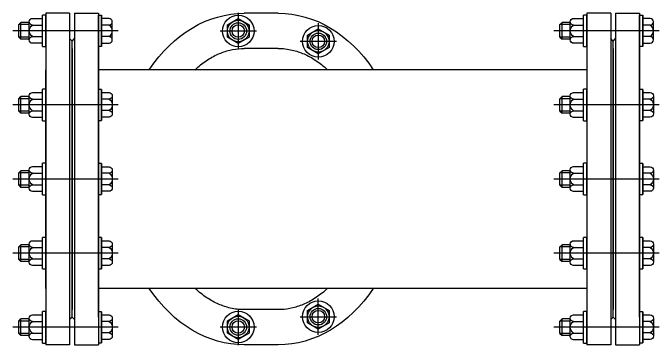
# Model space of a CAD drawing. Header units: millimetres. Extents: x 1218 to 72853, y -34712 to 16286.
# Drawn here: x 60627.2 to 60891.9, y 13498.1 to 13634.3 of the extents above; entities that cross this region are included whole.
import ezdxf

# ---------------------------------------------------------------- set-up
doc = ezdxf.new("R2010")
doc.units = ezdxf.units.MM
doc.styles.get("Standard").update_dxf_attribs({"font": 'arial.ttf'})

# ---------------------------------------------------------------- blocks, each defined once
blk = doc.blocks.new('bulong M20')
for p, q in [((25876.54, -5633.24, 1381.48), (25876.54, -5642.26, 1381.48)), ((25902.63, -5629.26, 1381.48), (25880.45, -5629.26, 1381.48)), ((25906.54, -5642.26, 1381.48), (25906.54, -5633.24, 1381.48)), ((25872.54, -5642.26, 1381.48), (25910.54, -5642.26, 1381.48)), ((25872.54, -5646.26, 1381.48), (25872.54, -5642.26, 1381.48)), ((25910.54, -5642.26, 1381.48), (25872.54, -5642.26, 1381.48)), ((25910.54, -5642.26, 1381.48), (25910.54, -5646.26, 1381.48)), ((25910.54, -5646.26, 1381.48), (25872.54, -5646.26, 1381.48))]:
    blk.add_line(p, q)
at = {"elevation": 1381.48}
for points in [[(25884.54, -5633.24), (25884.54, -5642.26)], [(25898.54, -5633.24), (25898.54, -5642.26)]]:
    blk.add_lwpolyline(points, dxfattribs=at)
for centre, radius, start, end in [((25880.54, -5633.26, 1381.48), 4, 0.24779, 179.75221), ((25891.54, -5637.41, 1381.48), 8.14, 30.73121, 149.26879), ((25902.54, -5633.26, 1381.48), 4, 0.24779, 179.75221)]:
    blk.add_arc(centre, radius, start, end)
blk = doc.blocks.new('dai oc M20')
for p, q in [((25872.54, -5702.26, 1381.48), (25872.54, -5698.26, 1381.48)), ((25872.54, -5698.26, 1381.48), (25910.54, -5698.26, 1381.48)), ((25910.54, -5698.26, 1381.48), (25910.54, -5702.26, 1381.48)), ((25872.54, -5702.26, 1381.48), (25910.54, -5702.26, 1381.48)), ((25876.54, -5702.26, 1381.48), (25876.54, -5714.28, 1381.48)), ((25906.54, -5714.28, 1381.48), (25906.54, -5702.26, 1381.48)), ((25880.45, -5718.26, 1381.48), (25902.63, -5718.26, 1381.48)), ((25881.54, -5718.26, 1381.48), (25881.54, -5728.26, 1381.48)), ((25884.04, -5718.26, 1381.48), (25884.04, -5730.76, 1381.48)), ((25899.04, -5718.26, 1381.48), (25899.04, -5730.76, 1381.48)), ((25901.54, -5718.26, 1381.48), (25901.54, -5728.26, 1381.48)), ((25881.54, -5728.26, 1381.48), (25901.54, -5728.26, 1381.48)), ((25884.04, -5730.76, 1381.48), (25881.54, -5728.26, 1381.48)), ((25884.04, -5730.76, 1381.48), (25899.04, -5730.76, 1381.48)), ((25899.04, -5730.76, 1381.48), (25901.54, -5728.26, 1381.48))]:
    blk.add_line(p, q)
at = {"elevation": 1381.48}
for points in [[(25884.54, -5714.28), (25884.54, -5702.26)], [(25898.54, -5714.28), (25898.54, -5702.26)]]:
    blk.add_lwpolyline(points, dxfattribs=at)
for centre, radius, start, end in [((25880.54, -5714.26, 1381.48), 4, 180.24779, 359.75221), ((25891.54, -5710.12, 1381.48), 8.14, 210.73121, 329.26879), ((25902.54, -5714.26, 1381.48), 4, 180.24779, 359.75221)]:
    blk.add_arc(centre, radius, start, end)
blk = doc.blocks.new('LOCY-FRONT-DN80 PCCC')
for p, q in [((-121.56, 68), (-121.56, -68)), ((-111.82, 68), (-121.56, 68)), ((-111.82, 68), (-111.82, -68)), ((-109.8, 68), (-109.8, -68)), ((-109.8, 68), (-100.07, 68)), ((-100.07, 68), (-100.07, -68)), ((-42.77, 68.13), (-42.77, 53.26)), ((-26.37, 68), (-40.3, 68)), ((100.07, 68), (100.07, -68)), ((109.8, 68), (100.07, 68)), ((109.8, 68), (109.8, -68)), ((111.82, 68), (111.82, -68)), ((111.82, 68), (121.56, 68)), ((121.56, 68), (121.56, -68)), ((-9.96, 63.9), (-9.96, 49.04)), ((-92, 60.78), (-135.05, 60.78)), ((-35.34, 60.69), (-50.2, 60.69)), ((129.62, 60.78), (86.57, 60.78)), ((-110.81, 56.58), (-111.82, 57.59)), ((-110.81, 56.58), (-109.8, 57.59)), ((-110.81, -56.58), (-110.81, 56.58)), ((-110.81, -56.58), (-110.81, 56.58)), ((-100.07, -56.58), (-100.07, 56.58)), ((-2.53, 56.46), (-17.39, 56.46)), ((110.81, 56.58), (109.8, 57.59)), ((110.81, 56.58), (111.82, 57.59)), ((110.81, -56.58), (110.81, 56.58)), ((110.81, -56.58), (110.81, 56.58)), ((121.56, -56.58), (121.56, 56.58)), ((-110.81, 53.56), (-110.81, -53.56)), ((-110.81, 53.56), (-110.81, -53.56)), ((-26.37, 53.56), (-40.3, 53.56)), ((110.81, 53.56), (110.81, -53.56)), ((110.81, 53.56), (110.81, -53.56)), ((-121.56, -44.83), (-121.56, 44.83)), ((-121.56, -44.55), (-121.56, 44.55)), ((100.07, 44.83), (-100.07, 44.83)), ((121.56, 44.83), (121.56, -44.83)), ((121.56, -44.83), (121.56, 44.83)), ((-92, 30.39), (-135.05, 30.39)), ((129.62, 30.39), (86.57, 30.39)), ((-92, 0), (-135.05, 0)), ((129.62, 0), (86.57, 0)), ((-92, -30.39), (-135.05, -30.39)), ((129.62, -30.39), (86.57, -30.39)), ((100.07, -44.83), (-100.07, -44.83)), ((-9.96, -63.9), (-9.96, -49.04)), ((-42.77, -53.24), (-42.77, -68.11)), ((-26.37, -53.56), (-40.3, -53.56)), ((-110.81, -56.58), (-111.82, -57.59)), ((-110.81, -56.58), (-109.8, -57.59)), ((-17.39, -56.46), (-2.53, -56.46)), ((110.81, -56.58), (109.8, -57.59)), ((110.81, -56.58), (111.82, -57.59)), ((-92, -60.78), (-135.05, -60.78)), ((-35.34, -60.69), (-50.2, -60.69)), ((129.62, -60.78), (86.57, -60.78)), ((-111.82, -68), (-121.56, -68)), ((-109.8, -68), (-100.07, -68)), ((-26.37, -68), (-40.3, -68)), ((109.8, -68), (100.07, -68)), ((111.82, -68), (121.56, -68))]:
    blk.add_line(p, q)
for points in [[(-47.19, 63.24), (-42.77, 65.79), (-38.35, 63.24), (-38.35, 58.13), (-42.77, 55.58), (-47.19, 58.13)], [(-14.38, 59.01), (-9.96, 61.57), (-5.54, 59.01), (-5.54, 53.91), (-9.96, 51.36), (-14.38, 53.91)], [(-5.54, -59.01), (-9.96, -61.57), (-14.38, -59.01), (-14.38, -53.91), (-9.96, -51.36), (-5.54, -53.91)], [(-47.19, -58.13), (-42.77, -55.58), (-38.35, -58.13), (-38.35, -63.24), (-42.77, -65.79), (-47.19, -63.24)]]:
    blk.add_lwpolyline(points, close=True)
for centre, radius in [((-42.77, 60.69), 6.47), ((-42.77, 60.69), 4.42), ((-42.77, 60.69), 3.4), ((-42.77, 60.69), 2.55), ((-9.96, 56.46), 6.47), ((-9.96, 56.46), 4.42), ((-9.96, 56.46), 3.4), ((-9.96, 56.46), 2.55), ((-9.96, -56.46), 6.47), ((-9.96, -56.46), 4.42), ((-42.77, -60.69), 6.47), ((-9.96, -56.46), 3.4), ((-9.96, -56.46), 2.55), ((-42.77, -60.69), 4.42), ((-42.77, -60.69), 3.4), ((-42.77, -60.69), 2.55)]:
    blk.add_circle(centre, radius)
at = {"extrusion": (0, 0, -1)}
for centre, start_param, end_param in [((-40.3, 0), -0.850963, 0), ((-26.37, 0), 0, 0.850963), ((-40.3, 0), 3.141593, 3.992556), ((-26.37, 0), 2.29063, 3.141593)]:
    blk.add_ellipse(centre, major_axis=(0, 68), ratio=0.76157, start_param=start_param, end_param=end_param, dxfattribs=at)
for points, knots in [([(-60.49, 44.83), (-59, 46.23), (-57.46, 47.45), (-54.32, 49.57), (-52.72, 50.46), (-49.5, 51.9), (-47.88, 52.45), (-44.67, 53.23), (-43.06, 53.46), (-41.07, 53.55), (-40.68, 53.56), (-40.3, 53.56)], [8.8054826, 8.8054826, 8.8054826, 8.8054826, 8.949668, 8.949668, 9.0962633, 9.0962633, 9.2428587, 9.2428587, 9.389454, 9.389454, 9.424778, 9.424778, 9.424778, 9.424778]), ([(-26.37, 53.56), (-24.46, 53.56), (-22.55, 53.34), (-19.03, 52.53), (-17.42, 52), (-14.2, 50.59), (-12.59, 49.72), (-9.42, 47.62), (-7.86, 46.39), (-6.28, 44.93), (-6.23, 44.88), (-6.18, 44.83)], [3.1415927, 3.1415927, 3.1415927, 3.1415927, 3.3159549, 3.3159549, 3.4625502, 3.4625502, 3.6091455, 3.6091455, 3.7557409, 3.7557409, 3.7608879, 3.7608879, 3.7608879, 3.7608879]), ([(-40.3, -53.56), (-42.2, -53.56), (-44.11, -53.34), (-47.64, -52.53), (-49.25, -52), (-52.47, -50.59), (-54.07, -49.72), (-57.24, -47.62), (-58.81, -46.39), (-60.38, -44.93), (-60.44, -44.88), (-60.49, -44.83)], [6.2831853, 6.2831853, 6.2831853, 6.2831853, 6.4575475, 6.4575475, 6.6041429, 6.6041429, 6.7507382, 6.7507382, 6.8973335, 6.8973335, 6.9024806, 6.9024806, 6.9024806, 6.9024806]), ([(-6.18, -44.83), (-7.67, -46.23), (-9.2, -47.45), (-12.35, -49.57), (-13.95, -50.46), (-17.17, -51.9), (-18.78, -52.45), (-22, -53.23), (-23.6, -53.46), (-25.6, -53.55), (-25.98, -53.56), (-26.37, -53.56)], [5.6638899, 5.6638899, 5.6638899, 5.6638899, 5.8080754, 5.8080754, 5.9546707, 5.9546707, 6.101266, 6.101266, 6.2478613, 6.2478613, 6.2831853, 6.2831853, 6.2831853, 6.2831853])]:
    blk.add_open_spline(points, degree=3, knots=knots)
at = {"extrusion": (0, 0, -1), "rotation": 90}
for name, p, xscale, yscale, zscale in [('dai oc M20', (-1817.45, -8749.59, 470.09), 0.3402798350516174, 0.3402798350516174, -0.3402798350457149), ('dai oc M20', (-2039.07, -8749.59, 470.09), 0.3402798350516174, 0.3402798350516174, -0.3402798350457149), ('dai oc M20', (-1817.45, -8779.98, 470.09), 0.3402798350516174, 0.3402798350516174, -0.3402798350457149), ('bulong M20', (-1795.96, -8664.05, 463.91), 0.3358024687952158, 0.3358024687952158, -0.3358024687951134), ('dai oc M20', (-2039.07, -8779.98, 470.09), 0.3402798350516174, 0.3402798350516174, -0.3402798350457149), ('bulong M20', (-2017.59, -8664.05, 463.91), 0.3358024687952158, 0.3358024687952158, -0.3358024687951134), ('dai oc M20', (-1817.45, -8810.37, 470.09), 0.3402798350516174, 0.3402798350516174, -0.3402798350457149), ('bulong M20', (-1795.96, -8694.44, 463.91), 0.3358024687952158, 0.3358024687952158, -0.3358024687951134), ('dai oc M20', (-2039.07, -8810.37, 470.09), 0.3402798350516174, 0.3402798350516174, -0.3402798350457149), ('bulong M20', (-2017.59, -8694.44, 463.91), 0.3358024687952158, 0.3358024687952158, -0.3358024687951134), ('dai oc M20', (-1817.45, -8840.76, 470.09), 0.3402798350516174, 0.3402798350516174, -0.3402798350457149), ('bulong M20', (-1795.96, -8724.83, 463.91), 0.3358024687952158, 0.3358024687952158, -0.3358024687951134), ('dai oc M20', (-2039.07, -8840.76, 470.09), 0.3402798350516174, 0.3402798350516174, -0.3402798350457149), ('bulong M20', (-2017.59, -8724.83, 463.91), 0.3358024687952158, 0.3358024687952158, -0.3358024687951134), ('dai oc M20', (-1817.45, -8871.15, 470.09), 0.3402798350516174, 0.3402798350516174, -0.3402798350457149), ('bulong M20', (-1795.96, -8755.22, 463.91), 0.3358024687952158, 0.3358024687952158, -0.3358024687951134), ('dai oc M20', (-2039.07, -8871.15, 470.09), 0.3402798350516174, 0.3402798350516174, -0.3402798350457149), ('bulong M20', (-2017.59, -8755.22, 463.91), 0.3358024687952158, 0.3358024687952158, -0.3358024687951134)]:
    blk.add_blockref(name, p, dxfattribs=dict(at, xscale=xscale, yscale=yscale, zscale=zscale))
at = {"xscale": 0.3358024687952158, "yscale": 0.3358024687952158, "zscale": 0.3358024687952158, "rotation": 270}
for p in [(1795.96, 8755.22, -463.91), (2017.59, 8755.22, -463.91)]:
    blk.add_blockref('bulong M20', p, dxfattribs=at)
at = {"flags": 1}
for p in [(-121.56, 0), (121.56, 0)]:
    blk.add_attdef('AMC', p, '', height=0.5, dxfattribs=at)

msp = doc.modelspace()

# ---------------------------------------------------------------- block references
msp.add_blockref('LOCY-FRONT-DN80 PCCC', (60762.25, 13566.16))

doc.saveas('drawing.dxf')
